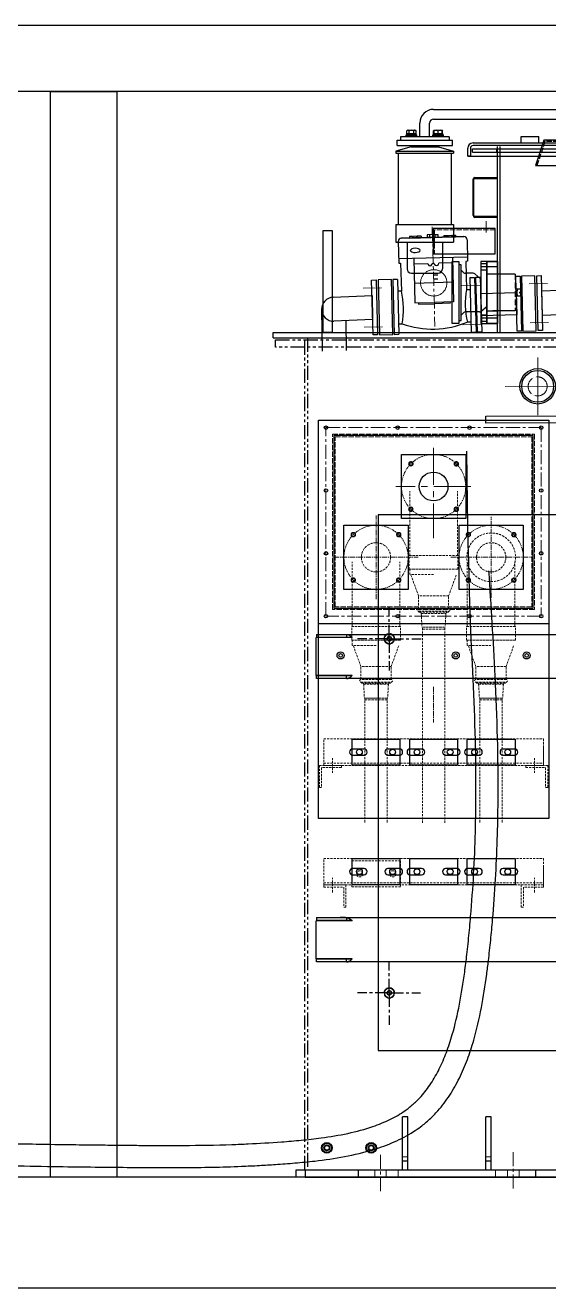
# Model space of a CAD drawing. Extents: x 61367 to 140945, y -1257 to 25588.
# Drawn here: x 88010 to 89192, y 13506 to 16358 of the extents above; entities that cross this region are included whole.
import ezdxf

# ---------------------------------------------------------------- set-up
doc = ezdxf.new("R2010")
doc.units = 0
doc.header["$MEASUREMENT"] = 0
for name, pattern in [('1', [7.5, 5, -2.5]), ('ACAD_ISO02W100', [15, 12, -3]), ('CENTER', [50.8, 31.75, -6.35, 6.35, -6.35]), ('DASHED', [19.05, 12.7, -6.35]), ('EB_DASH', [6, 3, -3]), ('GEN3A', [3.1, 2.5, -0.6]), ('HIDDEN', [0.375, 0.25, -0.125]), ('PHANTOM', [63.5, 31.75, -6.35, 6.35, -6.35, 6.35, -6.35]), ('双点划线40', [49, 40, -3, 0, -3, 0, -3]), ('点画线', [18, 12, -2, 2, -2])]:
    doc.linetypes.add(name, pattern=pattern)
doc.layers.get('0').update_dxf_attribs({"linetype": 'CONTINUOUS'})
for name, color, linetype in [('00', 2, 'CONTINUOUS'), ('00_BUW_DATUM', 7, 'CONTINUOUS'), ('02', 1, 'CONTINUOUS'), ('03-JI-ZHUN-XIAN', 7, 'CONTINUOUS'), ('05-JI-ZHUN-ZHOU', 7, 'CONTINUOUS'), ('11', 3, 'CONTINUOUS'), ('DEFAULT_3', 7, 'PHANTOM'), ('INTE_CENTER', 1, 'CENTER'), ('INTE_DASHED', 5, 'DASHED'), ('虚线', 5, 'ACAD_ISO02W100')]:
    doc.layers.add(name, color=color, linetype=linetype)
for name, color, linetype, lineweight in [('3A', 6, 'GEN3A', 18), ('3中心线', 1, 'CENTER', 20), ('CEN', 1, 'CENTER', 18), ('DAS', 3, 'ACAD_ISO02W100', 18), ('DEFAULT_2', 8, 'EB_DASH', 0), ('THICK', 7, 'CONTINUOUS', 0), ('中心线', 1, 'CENTER', 9), ('中心线层', 1, '点画线', 18), ('双点线', 2, '双点划线40', 18), ('图层1', 7, 'ACAD_ISO02W100', 18), ('粗实线', 7, 'CONTINUOUS', 35), ('粗实线层', 7, 'CONTINUOUS', 35)]:
    doc.layers.add(name, color=color, linetype=linetype, lineweight=lineweight)

# ---------------------------------------------------------------- blocks, each defined once
blk = doc.blocks.new('A$Cd78e76be')
at = {"color": 101, "linetype": 'Continuous'}
for p, q in [((-1875, 1207), (-1083, 1207)), ((-1906, 1145), (-1906, 1176)), ((-1884, 1145), (-1884, 1176)), ((-1875, 1185), (-1083, 1185)), ((-1950, 1145), (-1950, 1137)), ((-1840, 1145), (-1950, 1145)), ((-1930.2, 1145), (-1930.2, 1147)), ((-1920, 1145), (-1920, 1147)), ((-1870.9, 1147), (-1870.9, 1145)), ((-1870, 1145), (-1870, 1147)), ((-1859.8, 1145), (-1859.8, 1147)), ((-1858.9, 1147), (-1858.9, 1145)), ((-1840, 1145), (-1840, 1137)), ((-1677, 1131), (-1677, 1146)), ((-1677, 1146), (-1637, 1146)), ((-1637, 1131), (-1637, 1146)), ((-1926, 1122), (-1960, 1112.8)), ((-1960, 1112.8), (-1960, 1107.8)), ((-1960, 1112.8), (-1830, 1112.8)), ((-1957.5, 1125), (-1957.5, 1137)), ((-1957.5, 1137), (-1832.5, 1137)), ((-1957.5, 1125), (-1832.5, 1125)), ((-1926, 1125), (-1926, 1122)), ((-1926, 1122), (-1864, 1122)), ((-1864, 1125), (-1864, 1122)), ((-1864, 1122), (-1830, 1112.8)), ((-1832.5, 1125), (-1832.5, 1137)), ((-1830, 1112.8), (-1830, 1107.8)), ((-1787, 1110), (-1787, 1118)), ((-1787, 1118), (-1732, 1118)), ((-1732, 1110), (-1732, 1118)), ((-1731, 1110), (-1731, 1118)), ((-1731, 1118), (-980, 1118)), ((-1960, 1107.8), (-1830, 1107.8)), ((-1955, 1107.8), (-1955, 947)), ((-1835, 1107.8), (-1835, 947)), ((-1787, 1110), (-1732, 1110)), ((-1732, 1110), (-1731, 1110)), ((-1731, 1110), (-980, 1110)), ((-1960, 947), (-1960, 907)), ((-1960, 947), (-1830, 947)), ((-1830, 947), (-1830, 907)), ((-1960, 907), (-1830, 907)), ((-1935, 907), (-1935, 847)), ((-1855, 907), (-1855, 847)), ((-1925, 837), (-1865, 837)), ((-2074, -619), (-2086, -619)), ((-1945, -1189), (-1945, -1069)), ((-1933, -1069), (-1945, -1069)), ((-1933, -1189), (-1933, -1069)), ((-1757, -1189), (-1757, -1069)), ((-1745, -1069), (-1757, -1069)), ((-1745, -1189), (-1745, -1069)), ((-1933, -1169), (-1945, -1169)), ((-1745, -1169), (-1757, -1169)), ((-2165, -1189), (-2165, -1205)), ((-2165, -1189), (-265, -1189)), ((-2045, -1189), (-2045, -1205)), ((-1645, -1189), (-1645, -1205)), ((-2165, -1205), (-265, -1205))]:
    blk.add_line(p, q, dxfattribs=at)
at = {"color": 101}
for p, q in [((-1798, 1101), (-1798, 1119)), ((-1792, 1119), (-1792, 1101)), ((-1786, 1131), (-1117.6, 1131)), ((-1117.6, 1125), (-1786, 1125)), ((-1792, 1101), (-1798, 1101)), ((-1798, 1101), (-302, 1101)), ((-2124, 933), (-2104, 933)), ((-2124, 703), (-2124, 933)), ((-2104, 933), (-2104, 703)), ((-1537.5, 799.9), (-1631.1, 796.4)), ((-2101.7, 782.4), (-2014, 786.3)), ((-2014, 786.3), (-2012.6, 732.4)), ((-1768.5, 790.8), (-1688.6, 792.9)), ((-1767.2, 740.8), (-1768.5, 790.8)), ((-1688.6, 792.9), (-1687.2, 742.9)), ((-1631.1, 796.4), (-1629.7, 742.4)), ((-2128, 754.7), (-2126.8, 661)), ((-1687.2, 742.9), (-1767.2, 740.8)), ((-1629.7, 742.4), (-1536, 746)), ((-2012.6, 732.4), (-2100.3, 728.4)), ((-2073.3, 729.1), (-2072.8, 662.4)), ((-2104, 703), (-2124, 703)), ((-1757, 514.1), (-890, 517.4)), ((-1757, 498.1), (-1757, 514.1)), ((-2135, 505), (-1615, 505)), ((-2135, 45), (-2135, 505)), ((-890, 501.4), (-1757, 498.1)), ((-1615, 505), (-1615, 45)), ((-1650, 470), (-2100, 470)), ((-2100, 470), (-2100, 80)), ((-1650, 80), (-1650, 470)), ((-1947.5, 427.5), (-1802.5, 427.5)), ((-1947.5, 282.5), (-1947.5, 427.5)), ((-1802.5, 427.5), (-1802.5, 282.5)), ((-430, 291), (-2000, 291)), ((-2000, 291), (-2000, -919)), ((-2077.5, 267.5), (-1932.5, 267.5)), ((-2077.5, 122.5), (-2077.5, 267.5)), ((-1802.5, 282.5), (-1947.5, 282.5)), ((-1932.5, 267.5), (-1932.5, 122.5)), ((-1817.5, 267.5), (-1672.5, 267.5)), ((-1817.5, 122.5), (-1817.5, 267.5)), ((-1672.5, 267.5), (-1672.5, 122.5)), ((-1932.5, 122.5), (-2077.5, 122.5)), ((-1672.5, 122.5), (-1817.5, 122.5)), ((-2100, 80), (-1650, 80)), ((-1615, 45), (-2135, 45)), ((-2000, -919), (-430, -919))]:
    blk.add_line(p, q, dxfattribs=at)
at = {"color": 101, "ltscale": 0.125}
for p, q in [((-1825.5, 919), (-1948, 915.8)), ((-1948, 915.8), (-1825.5, 919)), ((-1922.3, 920.1), (-1929.3, 919.9)), ((-1929.3, 919.9), (-1929.3, 916.3)), ((-1929.3, 916.3), (-1806.8, 919.5)), ((-1806.8, 919.5), (-1929.3, 916.3)), ((-1922.3, 920.1), (-1922.3, 916.4)), ((-1922.3, 920.1), (-1922.3, 916.4)), ((-1913.6, 920.3), (-1920.5, 920.1)), ((-1920.5, 920.1), (-1920.4, 916.5)), ((-1920.5, 920.1), (-1920.4, 916.5)), ((-1913.6, 920.3), (-1913.5, 916.7)), ((-1913.6, 920.3), (-1913.5, 916.7)), ((-1903.3, 920.6), (-1911.8, 920.3)), ((-1911.8, 920.3), (-1911.7, 916.7)), ((-1911.8, 920.3), (-1911.7, 916.7)), ((-1903.3, 920.6), (-1903.2, 916.9)), ((-1877.5, 923.9), (-1889.8, 923.6)), ((-1889.8, 923.6), (-1889.6, 918.4)), ((-1889.6, 918.4), (-1865.2, 919)), ((-1883.4, 918.5), (-1883.5, 923.8)), ((-1881, 918.6), (-1881, 917.5)), ((-1877.5, 923.9), (-1865.3, 924.3)), ((-1873.8, 918.8), (-1873.8, 917.7)), ((-1872.2, 924.1), (-1872.1, 918.8)), ((-1865.3, 924.3), (-1865.2, 919)), ((-1851.6, 921.9), (-1843.1, 922.1)), ((-1851.6, 921.9), (-1851.5, 918.3)), ((-1843.1, 922.1), (-1843, 918.5)), ((-1843.1, 922.1), (-1843, 918.5)), ((-1841.3, 922.2), (-1834.4, 922.4)), ((-1841.3, 922.2), (-1841.2, 918.6)), ((-1841.3, 922.2), (-1841.2, 918.6)), ((-1834.4, 922.4), (-1834.3, 918.7)), ((-1834.4, 922.4), (-1834.3, 918.7)), ((-1832.6, 922.4), (-1825.6, 922.6)), ((-1832.6, 922.4), (-1832.5, 918.8)), ((-1832.6, 922.4), (-1832.5, 918.8)), ((-1825.6, 922.6), (-1825.5, 919)), ((-1955, 908.3), (-1953.7, 859.6)), ((-1799.4, 912.4), (-1798.1, 863.7)), ((-1798.4, 873.4), (-1954, 869.3)), ((-1953.7, 859.6), (-1949.4, 859.7)), ((-1949.4, 859.7), (-1947.7, 796.1)), ((-1919.7, 870.2), (-1917.1, 769.9)), ((-1919.4, 857.8), (-1888.2, 858.7)), ((-1878.1, 858.9), (-1875.8, 859)), ((-1873.6, 859), (-1875.8, 859)), ((-1832.3, 860.1), (-1863.5, 859.3)), ((-1832.6, 872.5), (-1830, 772.2)), ((-1798.1, 863.7), (-1802.4, 863.6)), ((-1802.4, 863.6), (-1800.8, 800)), ((-1875.2, 833.1), (-1865.8, 833.3)), ((-1793.1, 827.1), (-1782.5, 827.4)), ((-1782.5, 827.4), (-1779.2, 703.4)), ((-1956.8, 822.8), (-1967.4, 822.5)), ((-1967.4, 822.5), (-1964.2, 698.6)), ((-1956.8, 822.8), (-1953.5, 698.9)), ((-1831.2, 816.2), (-1918.2, 813.9)), ((-1874.9, 824.1), (-1865.5, 824.3)), ((-1800.8, 800), (-1792.4, 800.2)), ((-1793.1, 827.1), (-1789.9, 703.2)), ((-1947.7, 796.1), (-1956.1, 795.9)), ((-1917.1, 769.9), (-1873.5, 771)), ((-1909.1, 770.1), (-1909, 767.1)), ((-1830, 772.2), (-1873.5, 771)), ((-1838, 772), (-1837.9, 769)), ((-1909, 767.1), (-1873.5, 768)), ((-1837.9, 769), (-1873.5, 768)), ((-1954.1, 722.2), (-1945.8, 722.4)), ((-1790.5, 726.5), (-1798.8, 726.3)), ((-1964.2, 698.6), (-1953.5, 698.9)), ((-1779.2, 703.4), (-1789.9, 703.2))]:
    blk.add_line(p, q, dxfattribs=at)
at = {"color": 101, "ltscale": 2}
for p, q in [((-1779.5, 827.5), (-1769.5, 827.7)), ((-1776.2, 703.5), (-1779.5, 827.5)), ((-1769.5, 827.7), (-1766.2, 703.8)), ((-1689.5, 829.8), (-1679.5, 830.1)), ((-1686.3, 705.9), (-1689.5, 829.8)), ((-1679.5, 830.1), (-1676.3, 706.1)), ((-1646.5, 831), (-1676.5, 830.2)), ((-1676.5, 830.2), (-1673.3, 706.2)), ((-1643.3, 707), (-1646.5, 831)), ((-1642, 831.1), (-1632, 831.3)), ((-1638.8, 707.1), (-1642, 831.1)), ((-1632, 831.3), (-1628.8, 707.4)), ((-2014.9, 821.3), (-2004.9, 821.6)), ((-2011.7, 697.4), (-2014.9, 821.3)), ((-2004.9, 821.6), (-2001.7, 697.6)), ((-1970.4, 822.5), (-2000.4, 821.8)), ((-2000.4, 821.8), (-1997.2, 697.8)), ((-1967.2, 698.6), (-1970.4, 822.5)), ((-2001.7, 697.6), (-2011.7, 697.4)), ((-1997.2, 697.8), (-1967.2, 698.6)), ((-1766.2, 703.8), (-1776.2, 703.5)), ((-1676.3, 706.1), (-1686.3, 705.9)), ((-1673.3, 706.2), (-1643.3, 707)), ((-1628.8, 707.4), (-1638.8, 707.1))]:
    blk.add_line(p, q, dxfattribs=at)
at = {"color": 101, "ltscale": 20}
blk.add_line((-1755, 787), (-1755, 799), dxfattribs=at)
at = {"color": 101, "ltscale": 0.125}
blk.add_circle((-1874.7, 815), 3.293e-13, dxfattribs=at)
at = {"color": 101}
for centre, radius in [((-1679, 793), 1.5), ((-1640, 581.3), 40), ((-1640, 581.3), 36), ((-2118, 488), 4), ((-1956, 488), 4), ((-1794, 488), 4), ((-1632, 488), 4), ((-1875, 355), 32.5), ((-2118, 346), 4), ((-1632, 346), 4), ((-2118, 204), 4), ((-1632, 204), 4), ((-2118, 62), 4), ((-1956, 62), 4), ((-1794, 62), 4), ((-1632, 62), 4), ((-2085, -26.6), 8), ((-2085, -26.6), 4), ((-1825, -26.6), 8), ((-1825, -26.6), 4), ((-1665, -26.6), 8), ((-1665, -26.6), 4)]:
    blk.add_circle(centre, radius, dxfattribs=at)
at = {"color": 101, "linetype": 'Continuous'}
for centre, radius in [((-2116, -1139), 12), ((-2116, -1139), 10.5), ((-2116, -1139), 6.5), ((-2116, -1139), 5.25), ((-2016, -1139), 12), ((-2016, -1139), 10.5), ((-2016, -1139), 6.5), ((-2016, -1139), 5.25)]:
    blk.add_circle(centre, radius, dxfattribs=at)
for centre, radius, start, end in [((-1875, 1176), 31, 90, 180), ((-1875, 1176), 9, 90, 180), ((-1925, 847), 10, 180, 270), ((-1865, 847), 10, 270, 0), ((-2116, -1139), 6, 255, 195), ((-2016, -1139), 6, 255, 195)]:
    blk.add_arc(centre, radius, start, end, dxfattribs=at)
at = {"color": 101}
for centre, radius, start, end in [((-1786, 1119), 12, 90, 180), ((-1786, 1119), 6, 90, 180), ((-2101, 755.4), 27, 91.5, 271.5)]:
    blk.add_arc(centre, radius, start, end, dxfattribs=at)
at = {"color": 101, "ltscale": 0.125}
for centre, radius, start, end in [((-1947.8, 908.5), 7.24, 91.5, 181.5), ((-1806.6, 912.2), 7.24, 1.5, 91.5), ((-1883.1, 858.8), 5.09, 181.5, 1.5), ((-1868.5, 859.2), 5.09, 181.5, 1.5), ((-1628.3, 767.6), 175.4, 169.3711, 193.6289), ((-2118.3, 754.8), 175.4, 349.3711, 13.6289), ((-1877.3, 914.2), 203.6, 250.336, 292.664)]:
    blk.add_arc(centre, radius, start, end, dxfattribs=at)
at = {"color": 101, "ltscale": 0.125, "extrusion": (0, 0, -1)}
blk.add_ellipse((-1916.5, 888.4), major_axis=(11.1, 0.3), ratio=0.423136, dxfattribs=at)
at = {"color": 101, "linetype": 'Continuous'}
blk.add_open_spline([(-1855, 885), (-1854.3, 882.4), (-1854.3, 879.5), (-1855, 876.8)], degree=3, dxfattribs=at)
at = {"layer": '00', "color": 101}
for p, q in [((-2135, 505), (-1615, 505)), ((-2135, -395), (-2135, 505)), ((-1615, 505), (-1615, -395)), ((-2059, -215.5), (-1951, -215.5)), ((-2059, -274.5), (-2059, -215.5)), ((-1951, -215.5), (-1951, -274.5)), ((-1929, -215.5), (-1821, -215.5)), ((-1929, -274.5), (-1929, -215.5)), ((-1821, -215.5), (-1821, -274.5)), ((-1799, -215.5), (-1691, -215.5)), ((-1799, -274.5), (-1799, -215.5)), ((-1691, -215.5), (-1691, -274.5)), ((-2032, -238.1), (-2058, -238.1)), ((-2058, -252.1), (-2032, -252.1)), ((-1952, -238.1), (-1978, -238.1)), ((-1978, -252.1), (-1952, -252.1)), ((-1902, -238.1), (-1928, -238.1)), ((-1928, -252.1), (-1902, -252.1)), ((-1822, -238.1), (-1848, -238.1)), ((-1848, -252.1), (-1822, -252.1)), ((-1772, -238.1), (-1798, -238.1)), ((-1798, -252.1), (-1772, -252.1)), ((-1692, -238.1), (-1718, -238.1)), ((-1718, -252.1), (-1692, -252.1)), ((-1951, -274.5), (-2059, -274.5)), ((-1821, -274.5), (-1929, -274.5)), ((-1691, -274.5), (-1799, -274.5)), ((-1615, -395), (-2135, -395)), ((-2059, -485.6), (-1951, -485.6)), ((-2059, -544.6), (-2059, -485.6)), ((-2032, -508.1), (-2058, -508.1)), ((-1952, -508.1), (-1978, -508.1)), ((-1951, -485.6), (-1951, -544.6)), ((-1929, -485.6), (-1821, -485.6)), ((-1929, -544.6), (-1929, -485.6)), ((-1902, -508.1), (-1928, -508.1)), ((-1822, -508.1), (-1848, -508.1)), ((-1821, -485.6), (-1821, -544.6)), ((-1799, -485.6), (-1691, -485.6)), ((-1799, -544.6), (-1799, -485.6)), ((-1772, -508.1), (-1798, -508.1)), ((-1692, -508.1), (-1718, -508.1)), ((-1691, -485.6), (-1691, -544.6)), ((-2058, -522.1), (-2032, -522.1)), ((-1978, -522.1), (-1952, -522.1)), ((-1928, -522.1), (-1902, -522.1)), ((-1848, -522.1), (-1822, -522.1)), ((-1798, -522.1), (-1772, -522.1)), ((-1718, -522.1), (-1692, -522.1)), ((-1951, -544.6), (-2059, -544.6)), ((-1821, -544.6), (-1929, -544.6)), ((-1691, -544.6), (-1799, -544.6))]:
    blk.add_line(p, q, dxfattribs=at)
for centre in [(-2042.5, -245), (-1967.5, -245), (-1912.5, -245), (-1837.5, -245), (-1782.5, -245), (-1707.5, -245), (-2042.5, -515.1), (-1967.5, -515.1), (-1912.5, -515.1), (-1837.5, -515.1), (-1782.5, -515.1), (-1707.5, -515.1)]:
    blk.add_circle(centre, 6.5, dxfattribs=at)
for centre, start, end in [((-2058, -245.1), 90, 270), ((-2032, -245.1), 270, 90), ((-1978, -245.1), 90, 270), ((-1952, -245.1), 270, 90), ((-1928, -245.1), 90, 270), ((-1902, -245.1), 270, 90), ((-1848, -245.1), 90, 270), ((-1822, -245.1), 270, 90), ((-1798, -245.1), 90, 270), ((-1772, -245.1), 270, 90), ((-1718, -245.1), 90, 270), ((-1692, -245.1), 270, 90), ((-2058, -515.1), 90, 270), ((-2032, -515.1), 270, 90), ((-1978, -515.1), 90, 270), ((-1952, -515.1), 270, 90), ((-1928, -515.1), 90, 270), ((-1902, -515.1), 270, 90), ((-1848, -515.1), 90, 270), ((-1822, -515.1), 270, 90), ((-1798, -515.1), 90, 270), ((-1772, -515.1), 270, 90), ((-1718, -515.1), 90, 270), ((-1692, -515.1), 270, 90)]:
    blk.add_arc(centre, 7, start, end, dxfattribs=at)
at = {"layer": '00_BUW_DATUM', "color": 101, "linetype": 'Continuous'}
for p, q in [((-1937.1, 1147), (-1937.1, 1149.7)), ((-1937.1, 1149.7), (-1913.1, 1149.7)), ((-1937.1, 1147), (-1913.1, 1147)), ((-1935.6, 1149.7), (-1935.6, 1152.2)), ((-1935.6, 1152.2), (-1914.5, 1152.2)), ((-1934.1, 1159.7), (-1935.4, 1158.8)), ((-1935.4, 1152.2), (-1935.4, 1158.8)), ((-1934.1, 1159.7), (-1916.1, 1159.7)), ((-1931.1, 1147), (-1931.1, 1145)), ((-1930.2, 1152.2), (-1930.2, 1158.8)), ((-1919.9, 1152.2), (-1919.9, 1158.8)), ((-1919.1, 1147), (-1919.1, 1145)), ((-1916.1, 1159.7), (-1914.7, 1158.8)), ((-1914.7, 1152.2), (-1914.7, 1158.8)), ((-1914.5, 1149.7), (-1914.5, 1152.2)), ((-1913.1, 1147), (-1913.1, 1149.7)), ((-1876.9, 1147), (-1876.9, 1149.7)), ((-1876.9, 1149.7), (-1852.9, 1149.7)), ((-1876.9, 1147), (-1852.9, 1147)), ((-1875.5, 1149.7), (-1875.5, 1152.2)), ((-1875.5, 1152.2), (-1854.4, 1152.2)), ((-1873.9, 1159.7), (-1875.3, 1158.8)), ((-1875.3, 1152.2), (-1875.3, 1158.8)), ((-1873.9, 1152.2), (-1873.9, 1159.7)), ((-1873.9, 1159.7), (-1855.9, 1159.7)), ((-1864.9, 1152.2), (-1864.9, 1158.8)), ((-1855.9, 1152.2), (-1855.9, 1159.7)), ((-1855.9, 1159.7), (-1854.6, 1158.8)), ((-1854.6, 1152.2), (-1854.6, 1158.8)), ((-1854.4, 1149.7), (-1854.4, 1152.2)), ((-1852.9, 1147), (-1852.9, 1149.7))]:
    blk.add_line(p, q, dxfattribs=at)
for points, knots in [([(-1932.8, 1159.7), (-1933.1, 1159.7), (-1934, 1159.6), (-1934.8, 1159.2), (-1935.4, 1158.8)], [0, 0, 0, 0, 0.241275, 1, 1, 1, 1]), ([(-1930.2, 1158.8), (-1930.5, 1159), (-1931.3, 1159.4), (-1932.2, 1159.7), (-1932.8, 1159.7)], [0, 0, 0, 0, 0.263017, 1, 1, 1, 1]), ([(-1917.3, 1159.7), (-1917.5, 1159.7), (-1918.4, 1159.6), (-1919.3, 1159.2), (-1919.9, 1158.8)], [0, 0, 0, 0, 0.241275, 1, 1, 1, 1]), ([(-1914.7, 1158.8), (-1914.9, 1159), (-1915.7, 1159.4), (-1916.6, 1159.7), (-1917.3, 1159.7)], [0, 0, 0, 0, 0.263017, 1, 1, 1, 1]), ([(-1873.9, 1159.5), (-1874.1, 1159.4), (-1874.5, 1159.3), (-1875, 1159), (-1875.3, 1158.8)], [0, 0, 0, 0, 0.243371, 1, 1, 1, 1]), ([(-1869.4, 1159.7), (-1870.6, 1159.7), (-1872.1, 1159.4), (-1873.6, 1159), (-1873.9, 1158.8)], [0, 0, 0, 0, 0.7481, 1, 1, 1, 1]), ([(-1864.9, 1158.8), (-1865.3, 1159), (-1866.8, 1159.4), (-1868.3, 1159.7), (-1869.4, 1159.7)], [0, 0, 0, 0, 0.2519, 1, 1, 1, 1]), ([(-1860.4, 1159.7), (-1861.6, 1159.7), (-1863.1, 1159.4), (-1864.6, 1159), (-1864.9, 1158.8)], [0, 0, 0, 0, 0.7481, 1, 1, 1, 1]), ([(-1855.9, 1158.8), (-1856.3, 1159), (-1857.8, 1159.4), (-1859.3, 1159.7), (-1860.4, 1159.7)], [0, 0, 0, 0, 0.2519, 1, 1, 1, 1]), ([(-1854.6, 1158.8), (-1854.7, 1158.9), (-1855.1, 1159.2), (-1855.6, 1159.4), (-1855.9, 1159.5)], [0, 0, 0, 0, 0.257142, 1, 1, 1, 1])]:
    blk.add_open_spline(points, degree=3, knots=knots, dxfattribs=at)
for points in [[(-1925.1, 1159.7), (-1926.8, 1159.7), (-1928.6, 1159.3), (-1930.2, 1158.8)], [(-1919.9, 1158.8), (-1921.5, 1159.3), (-1923.3, 1159.7), (-1925.1, 1159.7)]]:
    blk.add_open_spline(points, degree=3, dxfattribs=at)
at = {"layer": '02', "color": 101}
for p, q in [((-1833, 863), (-1818.2, 863)), ((-1833, 723), (-1833, 863)), ((-1818.2, 863), (-1818.2, 723)), ((-1812.7, 856.1), (-1818.2, 856.1)), ((-1818.2, 856.1), (-1818.2, 729.8)), ((-1812.7, 729.8), (-1812.7, 856.1)), ((-1755, 863), (-1768, 863)), ((-1768, 863), (-1768, 723)), ((-1755, 723), (-1755, 863)), ((-1812.7, 843.5), (-1806.5, 837.9)), ((-1785.3, 836.6), (-1803.2, 836.6)), ((-1782, 835.5), (-1768, 823.6)), ((-1812.7, 742.4), (-1806.5, 748)), ((-1771.3, 749.3), (-1803.2, 749.3)), ((-1768, 750.5), (-1754, 762.3)), ((-1818.2, 723), (-1833, 723)), ((-1818.2, 729.8), (-1812.7, 729.8)), ((-1768, 723), (-1755, 723))]:
    blk.add_line(p, q, dxfattribs=at)
for centre, start, end in [((-1803.2, 841.6), 228.1455, 270), ((-1785.3, 831.6), 49.7137, 90), ((-1803.2, 744.3), 90, 131.8545), ((-1771.3, 754.3), 270, 310.2863)]:
    blk.add_arc(centre, 5, start, end, dxfattribs=at)
at = {"layer": '03-JI-ZHUN-XIAN', "color": 101, "linetype": 'Continuous'}
for p, q in [((-1731, 1118), (-1731, 1123)), ((-1725, 703), (-1725, 1123)), ((-1731, 703), (-1731, 1110)), ((-1786, 967), (-1786, 1049)), ((-1784, 967), (-1784, 1049)), ((-1782, 1053), (-1731, 1053)), ((-1782, 1051), (-1731, 1051)), ((-1731, 965), (-1782, 965)), ((-1731, 963), (-1782, 963)), ((-2237, 691), (-2237, 703)), ((-2237, 703), (-193, 703)), ((-2237, 691), (-193, 691)), ((-2140, -72), (-2140, 14)), ((-2059.1, 14), (-2140, 14)), ((-2139.6, 21), (-2139.6, 15)), ((-2139.6, 21), (-1265, 21)), ((-2139.6, 15), (-2060, 15)), ((-2071.8, 21), (-2071.8, 15)), ((-2060, 15), (-2060, 14)), ((-2059.1, -72), (-2140, -72)), ((-2139.6, -79), (-2139.6, -73)), ((-2060, -73), (-2139.6, -73)), ((-1265, -79), (-2139.6, -79)), ((-2071.8, -79), (-2071.8, -73)), ((-2060, -72), (-2060, -73)), ((-2140, -712), (-2140, -626)), ((-2059.1, -626), (-2140, -626)), ((-2139.6, -619), (-2139.6, -625)), ((-2139.6, -619), (-1265, -619)), ((-2139.6, -625), (-2060, -625)), ((-2071.8, -619), (-2071.8, -625)), ((-2060, -625), (-2060, -626)), ((-2059.1, -712), (-2140, -712)), ((-2060, -712), (-2060, -713)), ((-2139.6, -719), (-2139.6, -713)), ((-2060, -713), (-2139.6, -713)), ((-1265, -719), (-2139.6, -719)), ((-2071.8, -719), (-2071.8, -713))]:
    blk.add_line(p, q, dxfattribs=at)
for centre, radius, start, end in [((-1782, 1049), 4, 90, 180), ((-1782, 1049), 2, 90, 180), ((-1782, 967), 4, 180, 270), ((-1782, 967), 2, 180, 270)]:
    blk.add_arc(centre, radius, start, end, dxfattribs=at)
for points in [[(-2071.8, 21), (-2070.8, 21), (-2066.3, 20.2), (-2062.7, 17.1), (-2060, 15)], [(-2071.8, -79), (-2070.8, -79), (-2066.3, -78.3), (-2062.7, -75.2), (-2060, -73)], [(-2071.8, -619), (-2070.8, -619), (-2066.3, -619.8), (-2062.7, -622.9), (-2060, -625)], [(-2071.8, -719), (-2070.8, -719), (-2066.3, -718.3), (-2062.7, -715.2), (-2060, -713)]]:
    blk.add_open_spline(points, degree=3, knots=[0, 0, 0, 0, 0.222321, 1, 1, 1, 1], dxfattribs=at)
at = {"layer": '05-JI-ZHUN-ZHOU', "color": 101, "linetype": 'CENTER'}
for p, q in [((-1975, 11), (-1975, 83)), ((-1975, 11), (-2047, 11)), ((-1975, 11), (-1975, -61)), ((-1975, 11), (-1903, 11)), ((-1975, -789), (-1975, -717)), ((-1975, -789), (-2047, -789)), ((-1975, -789), (-1975, -861)), ((-1975, -789), (-1904.8, -789))]:
    blk.add_line(p, q, dxfattribs=at)
at = {"layer": '11', "color": 101}
for p, q in [((-1626, 1137), (-1644.7, 1080)), ((-1426, 1137), (-1626, 1137)), ((-1644.7, 1080), (-1407.3, 1080)), ((-1736, 937.9), (-1876, 937.9)), ((-1876, 937.9), (-1876, 880.9)), ((-1736, 880.9), (-1736, 937.9)), ((-1876, 880.9), (-1736, 880.9))]:
    blk.add_line(p, q, dxfattribs=at)
at = {"layer": '3A', "color": 101, "linetype": '1'}
for p, q in [((-1929, 199), (-1929, 344.5)), ((-1821, 199), (-1821, 344.5)), ((-2059, 39), (-2059, 184.5)), ((-1951, 39), (-1951, 184.5)), ((-1930, 199), (-1820, 199)), ((-1930, 168.1), (-1930, 199)), ((-1820, 168.1), (-1820, 199)), ((-1799.4, 39), (-1799.4, 184.5)), ((-1691.4, 39), (-1691.4, 184.5)), ((-1820.9, 168.1), (-1930, 168.1)), ((-1820, 168.1), (-1930, 168.1)), ((-1929, 156), (-1929, 168.1)), ((-1875, 156), (-1928, 156)), ((-1909, 108), (-1926.5, 156)), ((-1841, 108), (-1823.5, 156)), ((-1841, 108), (-1909, 108)), ((-1909, 79), (-1909, 108)), ((-1841, 79), (-1841, 108)), ((-1841, 79), (-1909, 79)), ((-1909, 73), (-1841, 73)), ((-1907, 71), (-1843, 71)), ((-1902.9, 68.1), (-1847.1, 68.1)), ((-1902.9, 68.1), (-1901.3, 37)), ((-1847.1, 68.1), (-1848.8, 37)), ((-2060, 39), (-1950, 39)), ((-2060, 8.1), (-2060, 39)), ((-1950, 8.1), (-1950, 39)), ((-1848.8, 37), (-1901.3, 37)), ((-1900, 37), (-1850, 37)), ((-1900, 37), (-1850, 37)), ((-1900, 37), (-1850, 37)), ((-1900, 37), (-1850, 37)), ((-1900, 37), (-1850, 37)), ((-1900, -404.9), (-1900, 37)), ((-1900, 33), (-1850, 33)), ((-1850, -404.9), (-1850, 37)), ((-1800.4, 39), (-1690.4, 39)), ((-1800.4, 8.1), (-1800.4, 39)), ((-1690.4, 8.1), (-1690.4, 39)), ((-1950.9, 8.1), (-2060, 8.1)), ((-1950, 8.1), (-2060, 8.1)), ((-2059, -4), (-2059, 8.1)), ((-1691.2, 8.1), (-1800.4, 8.1)), ((-1690.4, 8.1), (-1800.4, 8.1)), ((-1799.4, -4), (-1799.4, 8.1)), ((-2005, -4), (-2058, -4)), ((-2039, -52), (-2056.5, -4)), ((-1971, -52), (-1953.5, -4)), ((-1745.4, -4), (-1798.4, -4)), ((-1779.4, -52), (-1796.9, -4)), ((-1711.4, -52), (-1693.9, -4)), ((-1971, -52), (-2039, -52)), ((-2039, -81), (-2039, -52)), ((-1971, -81), (-1971, -52)), ((-1711.4, -52), (-1779.4, -52)), ((-1779.4, -81), (-1779.4, -52)), ((-1711.4, -81), (-1711.4, -52)), ((-1971, -81), (-2039, -81)), ((-1711.4, -81), (-1779.4, -81)), ((-2039, -87), (-1971, -87)), ((-2037, -89), (-1973, -89)), ((-2032.9, -91.9), (-1977.1, -91.9)), ((-2032.9, -91.9), (-2031.3, -123)), ((-1977.1, -91.9), (-1978.8, -123)), ((-1779.4, -87), (-1711.4, -87)), ((-1777.4, -89), (-1713.4, -89)), ((-1773.3, -91.9), (-1717.5, -91.9)), ((-1773.3, -91.9), (-1771.6, -123)), ((-1717.5, -91.9), (-1719.1, -123)), ((-1978.8, -123), (-2031.3, -123)), ((-2030, -123), (-1980, -123)), ((-2030, -123), (-1980, -123)), ((-2030, -123), (-1980, -123)), ((-2030, -123), (-1980, -123)), ((-2030, -123), (-1980, -123)), ((-2030, -403.7), (-2030, -123)), ((-2030, -127), (-1980, -127)), ((-1980, -403.7), (-1980, -123)), ((-1719.1, -123), (-1771.6, -123)), ((-1770.4, -123), (-1720.4, -123)), ((-1770.4, -123), (-1720.4, -123)), ((-1770.4, -123), (-1720.4, -123)), ((-1770.4, -123), (-1720.4, -123)), ((-1770.4, -123), (-1720.4, -123)), ((-1770.4, -403.7), (-1770.4, -123)), ((-1770.4, -127), (-1720.4, -127)), ((-1720.4, -403.7), (-1720.4, -123)), ((-2123, -275), (-2123, -215)), ((-2123, -215), (-1627, -215)), ((-1627, -215), (-1627, -275)), ((-1627, -275), (-1627, -235)), ((-2133, -325), (-2133, -275)), ((-2133, -275), (-2083, -275)), ((-2083, -280), (-2128, -280)), ((-2128, -280), (-2128, -325)), ((-2123, -270), (-1627, -270)), ((-1627, -275), (-2123, -275)), ((-2103, -292.2), (-2103, -258.9)), ((-2083, -275), (-2083, -280)), ((-1617, -275), (-1667, -275)), ((-1667, -275), (-1667, -280)), ((-1667, -280), (-1622, -280)), ((-1647, -292.2), (-1647, -258.9)), ((-1622, -280), (-1622, -325)), ((-1617, -325), (-1617, -275)), ((-2128, -325), (-2133, -325)), ((-1622, -325), (-1617, -325)), ((-2123, -545.1), (-2123, -485.1)), ((-2123, -485.1), (-1627, -485.1)), ((-2059.6, -490.6), (-1949.6, -490.6)), ((-2059.6, -549.6), (-2059.6, -490.6)), ((-1949.6, -490.6), (-1949.6, -549.6)), ((-1627, -485.1), (-1627, -545.1)), ((-1627, -545.1), (-1627, -505.1)), ((-2123, -540.1), (-1627, -540.1)), ((-2103, -562.2), (-2103, -529)), ((-1647, -562.2), (-1647, -529)), ((-2073, -545.1), (-2123, -545.1)), ((-2123, -545.1), (-2123, -550.1)), ((-1627, -545.1), (-2123, -545.1)), ((-2123, -550.1), (-2078, -550.1)), ((-2078, -550.1), (-2078, -595.1)), ((-2073, -595.1), (-2073, -545.1)), ((-1949.6, -549.6), (-2059.6, -549.6)), ((-1677, -595.1), (-1677, -545.1)), ((-1677, -545.1), (-1627, -545.1)), ((-1627, -550.1), (-1672, -550.1)), ((-1672, -550.1), (-1672, -595.1)), ((-1627, -545.1), (-1627, -550.1)), ((-2078, -595.1), (-2073, -595.1)), ((-1672, -595.1), (-1677, -595.1))]:
    blk.add_line(p, q, dxfattribs=at)
for centre, radius in [((-1745, 195), 55), ((-2005, 195), 33), ((-1745, 195), 33), ((-2042.1, -520.1), 7), ((-1967.1, -520.1), 7)]:
    blk.add_circle(centre, radius, dxfattribs=at)
for centre, radius, start, end in [((-1909, 76), 3, 90, 270), ((-1907, 73), 2, 180, 270), ((-1905.9, 68), 3, 3, 90), ((-1844.1, 68), 3, 90, 177), ((-1843, 73), 2, 270, 360), ((-1841, 76), 3, 270, 90), ((-2039, -84), 3, 90, 270), ((-1971, -84), 3, 270, 90), ((-1779.4, -84), 3, 90, 270), ((-1711.4, -84), 3, 270, 90), ((-2037, -87), 2, 180, 270), ((-2035.9, -92), 3, 3, 90), ((-1974.1, -92), 3, 90, 177), ((-1973, -87), 2, 270, 360), ((-1777.4, -87), 2, 180, 270), ((-1776.3, -92), 3, 3, 90), ((-1714.5, -92), 3, 90, 177), ((-1713.4, -87), 2, 270, 360)]:
    blk.add_arc(centre, radius, start, end, dxfattribs=at)
at = {"layer": '3中心线', "color": 101}
blk.add_line((-1756, 928.7), (-1756, 954), dxfattribs=at)
at = {"layer": 'CEN', "color": 101, "ltscale": 2}
for p, q in [((-2034.2, 803), (-1992.7, 804.1)), ((-1811, 808.8), (-1769.5, 809.9)), ((-1659, 812.8), (-1617.5, 813.9)), ((-2031.9, 714.6), (-1990.4, 715.7)), ((-1808.7, 720.5), (-1767.2, 721.6)), ((-1656.7, 724.5), (-1615.2, 725.6))]:
    blk.add_line(p, q, dxfattribs=at)
at = {"layer": 'CEN', "color": 101}
for p, q in [((-2118, 488), (-1632, 488)), ((-2118, 62), (-2118, 488)), ((-1632, 488), (-1632, 62)), ((-1632, 62), (-2118, 62))]:
    blk.add_line(p, q, dxfattribs=at)
at = {"layer": 'DAS', "color": 101}
for p, q in [((-1736, 934.9), (-1873, 934.9)), ((-1873, 934.9), (-1873, 880.9)), ((-1736, 880.9), (-1736, 934.9)), ((-2103, 473), (-1647, 473)), ((-2103, 77), (-2103, 473)), ((-2097, 467), (-1653, 467)), ((-2097, 83), (-2097, 467)), ((-1653, 467), (-1653, 83)), ((-1647, 473), (-1647, 77)), ((-1647, 77), (-2103, 77)), ((-1653, 83), (-2097, 83))]:
    blk.add_line(p, q, dxfattribs=at)
at = {"layer": 'DEFAULT_2', "color": 101, "linetype": 'HIDDEN'}
for p, q in [((-1933, -1159), (-1945, -1159)), ((-1745, -1159), (-1757, -1159)), ((-2008, -1189), (-2008, -1205)), ((-1982, -1189), (-1982, -1205)), ((-1955, -1189), (-1955, -1205)), ((-1735, -1189), (-1735, -1205)), ((-1708, -1189), (-1708, -1205)), ((-1682, -1189), (-1682, -1205))]:
    blk.add_line(p, q, dxfattribs=at)
for centre, radius in [((-1975, 11), 12), ((-1975, 11), 10.5), ((-1975, 11), 5.5), ((-1975, 11), 4.25), ((-1975, -789), 12), ((-1975, -789), 10.5), ((-1975, -789), 5.5), ((-1975, -789), 4.25)]:
    blk.add_circle(centre, radius, dxfattribs=at)
for centre in [(-1975, 11), (-1975, -789)]:
    blk.add_arc(centre, 5, 255, 195, dxfattribs=at)
at = {"layer": 'DEFAULT_3', "color": 101, "linetype": 'PHANTOM'}
for p, q in [((-2232, 670), (-2232, 686)), ((-2232, 686), (-198, 686)), ((-2166, -1189), (-2166, 691)), ((-2166, 691), (-2160, 691)), ((-2160, 691), (-2160, -1189)), ((-198, 670), (-2232, 670)), ((-2185, -1205), (-2185, -1189)), ((-2185, -1189), (-245, -1189)), ((-245, -1205), (-2185, -1205))]:
    blk.add_line(p, q, dxfattribs=at)
at = {"layer": 'INTE_CENTER', "color": 101, "ltscale": 20}
for p, q in [((-1731, 851), (-1768, 851)), ((-1679, 801), (-1679, 785)), ((-1731, 735), (-1768, 735))]:
    blk.add_line(p, q, dxfattribs=at)
at = {"layer": 'INTE_DASHED', "color": 101, "ltscale": 20}
for p, q in [((-1755, 858), (-1768, 858)), ((-1755, 844), (-1768, 844)), ((-1731, 835), (-1755, 835)), ((-1691, 834.5), (-1755, 834.5)), ((-1755, 742), (-1768, 742)), ((-1731, 751), (-1755, 751)), ((-1691, 751.5), (-1741, 751.5)), ((-1755, 728), (-1768, 728))]:
    blk.add_line(p, q, dxfattribs=at)
at = {"layer": 'INTE_DASHED', "color": 101}
for p, q in [((-1691, 834.5), (-1691, 751.5)), ((-1679, 801), (-1691, 801)), ((-1679, 785), (-1691, 785)), ((-1687, 796), (-1687, 790))]:
    blk.add_line(p, q, dxfattribs=at)
for centre, start, end in [((-1685, 796), 90, 180), ((-1685, 790), 180, 270)]:
    blk.add_arc(centre, 2, start, end, dxfattribs=at)
at = {"layer": '中心线', "color": 101}
for p, q in [((-1878, 941.3), (-1872.1, 716.5)), ((-1995, -1154.5), (-1995, -1241.3)), ((-1695, -1148.6), (-1695, -1236))]:
    blk.add_line(p, q, dxfattribs=at)
at = {"layer": '中心线', "color": 101, "ltscale": 5}
for p, q in [((-1640, 516.3), (-1640, 646.3)), ((-1555, 581.4), (-1725, 580.8))]:
    blk.add_line(p, q, dxfattribs=at)
at = {"layer": '中心线层', "color": 101, "ltscale": 7}
for p, q in [((-1875, 442.7), (-1875, 238.2)), ((-1790.7, 355), (-1960.1, 355))]:
    blk.add_line(p, q, dxfattribs=at)
at = {"layer": '中心线层', "color": 101}
for p, q in [((-2005, 100.1), (-2005, 289.8)), ((-1745, 103.7), (-1745, 286.2)), ((-2099.9, 195), (-1910.2, 195)), ((-1836.3, 195), (-1653.7, 195)), ((-1875, -97.5), (-1875, -178.5))]:
    blk.add_line(p, q, dxfattribs=at)
for centre in [(-1875, 355), (-2005, 195), (-1745, 195)]:
    blk.add_circle(centre, 72.5, dxfattribs=at)
at = {"layer": '中心线层', "color": 101, "ltscale": 7}
for centre, start, end in [((-1926.3, 406.2), 315, 227.4081), ((-1823.8, 406.2), 225, 137.4081), ((-1926.3, 303.7), 45, 317.4081), ((-1823.8, 303.7), 135, 47.4081), ((-2056.3, 246.2), 315, 227.4081), ((-1953.8, 246.2), 225, 137.4081), ((-1796.3, 246.2), 315, 227.4081), ((-1693.8, 246.2), 225, 137.4081), ((-2056.3, 143.7), 45, 317.4081), ((-1953.8, 143.7), 135, 47.4081), ((-1796.3, 143.7), 45, 317.4081), ((-1693.8, 143.7), 135, 47.4081)]:
    blk.add_arc(centre, 5, start, end, dxfattribs=at)
at = {"layer": '双点线', "color": 101}
blk.add_circle((-1640, 581.1), 21.5, dxfattribs=at)
at = {"layer": '图层1', "color": 101, "ltscale": 20}
blk.add_circle((-1874.7, 815), 29.8, dxfattribs=at)
at = {"layer": '粗实线', "color": 101}
for p, q in [((-1755, 723), (-1755, 863)), ((-1755, 863), (-1731, 863)), ((-1731, 863), (-1731, 723)), ((-1731, 723), (-1755, 723))]:
    blk.add_line(p, q, dxfattribs=at)
at = {"layer": '粗实线层', "color": 101}
for centre in [(-1926.3, 406.2), (-1823.8, 406.2), (-1926.3, 303.7), (-1823.8, 303.7), (-2056.3, 246.2), (-1953.8, 246.2), (-1796.3, 246.2), (-1693.8, 246.2), (-2056.3, 143.7), (-1953.8, 143.7), (-1796.3, 143.7), (-1693.8, 143.7)]:
    blk.add_circle(centre, 4.23, dxfattribs=at)
at = {"layer": '虚线', "color": 101}
for p, q in [((-1623.9, 1134), (-1641.6, 1080)), ((-1428.2, 1134), (-1623.9, 1134))]:
    blk.add_line(p, q, dxfattribs=at)

msp = doc.modelspace()

# ---------------------------------------------------------------- linework, layer by layer
at = {"color": 5}
for points, knots in [([(86754.668, 14645.627), (86751.909, 14591.238), (86749.157, 14536.967), (86745.139, 14427.454), (86743.872, 14372.211), (86744.124, 14302.549), (86744.255, 14289.174), (86744.921, 14248.837), (86745.731, 14221.666), (86747.367, 14185.772), (86747.79, 14177.364), (86748.607, 14162.569), (86748.981, 14156.204), (86749.796, 14143.494), (86750.238, 14137.145), (86751.702, 14118.158), (86752.861, 14105.575), (86756.271, 14076.033), (86758.77, 14059.234), (86765.243, 14026.858), (86769.216, 14011.283), (86777.794, 13985.507), (86782, 13974.93), (86791.584, 13954.945), (86796.961, 13945.54), (86805.68, 13932.88), (86808.492, 13929.112), (86812.748, 13923.863), (86814.08, 13922.28), (86816.802, 13919.159), (86818.196, 13917.618), (86822.477, 13913.051), (86825.462, 13910.081), (86836.288, 13900.001), (86844.775, 13893.273), (86863.062, 13880.736), (86872.86, 13874.927), (86893.487, 13864.23), (86904.314, 13859.343), (86926.688, 13850.474), (86938.235, 13846.492), (86978.679, 13840.321), (86987.486, 13837.935), (86985.033, 13833.658), (86993.771, 13831.76), (87022.788, 13826.144), (87143.011, 13823.352), (87183.445, 13819.501), (87203.657, 13818.442), (87244.176, 13817.516), (87264.484, 13817.649), (87305.283, 13818.554), (87325.773, 13819.326), (87354.305, 13820.438), (87362.24, 13820.749), (87378.109, 13821.356), (87386.047, 13821.654), (87409.869, 13822.532), (87425.763, 13823.096), (87473.479, 13824.721), (87505.335, 13825.714), (87601.031, 13828.41), (87664.995, 13829.828), (87661.972, 13831.33), (87694.886, 13831.728), (87755.66, 13832.246), (87783.512, 13832.399), (87833.038, 13832.515), (87854.707, 13832.512), (87898.049, 13832.403), (87919.72, 13832.299), (87984.698, 13831.874), (88027.967, 13831.44), (88050.015, 13830.619), (88078.88, 13830.263), (88129.18, 13829.645), (88150.66, 13829.382), (88188.187, 13828.944), (88204.264, 13828.764), (88232.592, 13828.467), (88244.857, 13828.344), (88269.338, 13828.129), (88281.556, 13828.037), (88318.183, 13827.836), (88342.566, 13827.805), (88403.226, 13828.174), (88439.596, 13828.79), (88488.729, 13830.478), (88501.013, 13830.969), (88538.084, 13832.686), (88563.088, 13834.154), (88595.92, 13836.564), (88603.377, 13837.142), (88618.302, 13838.385), (88625.772, 13839.05), (88648.155, 13841.21), (88663.042, 13842.873), (88698.417, 13847.617), (88718.741, 13851.004), (88757.97, 13859.473), (88776.872, 13864.556), (88808.211, 13875.335), (88821.106, 13880.586), (88845.353, 13892.431), (88856.702, 13899.022), (88870.46, 13908.653), (88873.663, 13911.029), (88879.196, 13915.385), (88881.56, 13917.333), (88886.203, 13921.343), (88888.481, 13923.402), (88895.187, 13929.737), (88899.489, 13934.172), (88911.612, 13947.756), (88919.005, 13957.467), (88932.715, 13978.309), (88939.033, 13989.44), (88950.673, 14012.955), (88955.995, 14025.338), (88965.731, 14051.155), (88970.145, 14064.588), (88980.515, 14100.394), (88985.86, 14123.396), (88994.998, 14170.614), (88998.791, 14194.829), (89003.848, 14232.416), (89005.473, 14245.664), (89007.942, 14267.159), (89008.851, 14275.416), (89010.597, 14291.869), (89011.434, 14300.071), (89013.836, 14324.602), (89015.295, 14340.858), (89019.267, 14389.351), (89021.376, 14421.311), (89026.278, 14516.23), (89027.646, 14578.226), (89027.585, 14733.136), (89024.266, 14824.815), (89015.884, 14985.008), (89011.421, 15053.864), (89006.951, 15396.442)], [0, 0, 0, 0, 168.09057265, 168.09057265, 336.18114531, 336.18114531, 375.89678653, 375.89678653, 455.32806898, 455.32806898, 479.50587497, 479.50587497, 497.70203857, 497.70203857, 515.89820216, 515.89820216, 552.29052936, 552.29052936, 602.56069205, 602.56069205, 652.83085475, 652.83085475, 690.69643029, 690.69643029, 728.56200582, 728.56200582, 745.37910105, 745.37910105, 752.81233292, 752.81233292, 760.24556478, 760.24556478, 775.11202851, 775.11202851, 811.99986925, 811.99986925, 848.88770999, 848.88770999, 885.77555073, 885.77555073, 922.66339147, 922.66339147, 949.97388159, 949.97388159, 976.7993247, 976.7993247, 1039.24160062, 1039.24160062, 1101.68387654, 1101.68387654, 1164.12615246, 1164.12615246, 1226.56842838, 1226.56842838, 1250.51922305, 1250.51922305, 1274.47001773, 1274.47001773, 1322.37160708, 1322.37160708, 1418.17478579, 1418.17478579, 1609.78114321, 1609.78114321, 1708.06342737, 1708.06342737, 1791.08839767, 1791.08839767, 1855.59593545, 1855.59593545, 1920.10347323, 1920.10347323, 2049.1185488, 2049.1185488, 2135.70285113, 2135.70285113, 2200.53490406, 2200.53490406, 2249.34235294, 2249.34235294, 2286.7747302, 2286.7747302, 2324.20710746, 2324.20710746, 2399.07186198, 2399.07186198, 2509.8720057, 2509.8720057, 2546.57326269, 2546.57326269, 2619.97577666, 2619.97577666, 2641.44060074, 2641.44060074, 2662.90542481, 2662.90542481, 2705.83507297, 2705.83507297, 2766.08305323, 2766.08305323, 2826.33103349, 2826.33103349, 2872.05756664, 2872.05756664, 2917.78409979, 2917.78409979, 2932.15363847, 2932.15363847, 2943.31787211, 2943.31787211, 2954.48210575, 2954.48210575, 2976.81057303, 2976.81057303, 3019.81754124, 3019.81754124, 3062.82450946, 3062.82450946, 3105.83147767, 3105.83147767, 3148.83844588, 3148.83844588, 3217.01788194, 3217.01788194, 3285.19731801, 3285.19731801, 3322.08709662, 3322.08709662, 3345.11788678, 3345.11788678, 3368.14867694, 3368.14867694, 3414.21025725, 3414.21025725, 3506.33341788, 3506.33341788, 3690.57973915, 3690.57973915, 3973.56971782, 3973.56971782, 4189.49618488, 4189.49618488, 4189.49618488, 4189.49618488]), ([(86704.732, 14648.16), (86702.028, 14594.859), (86699.318, 14541.444), (86695.29, 14433.272), (86693.972, 14378.515), (86694.087, 14304.665), (86694.258, 14286.661), (86694.876, 14253.458), (86695.271, 14238.303), (86696.154, 14212.525), (86696.576, 14201.959), (86697.43, 14183.295), (86697.835, 14175.22), (86698.559, 14162.019), (86698.854, 14156.908), (86699.484, 14146.645), (86699.821, 14141.496), (86700.912, 14126.01), (86701.748, 14115.638), (86704.556, 14086.385), (86706.896, 14067.493), (86713.28, 14030.19), (86717.325, 14011.776), (86726.568, 13980.273), (86731.252, 13966.972), (86742.363, 13941.205), (86748.791, 13928.738), (86759.215, 13912.162), (86762.33, 13907.559), (86769.139, 13898.241), (86772.858, 13893.542), (86780.24, 13884.964), (86783.84, 13881.074), (86791.29, 13873.554), (86795.141, 13869.921), (86807.034, 13859.391), (86815.416, 13852.865), (86832.901, 13840.719), (86842.003, 13835.1), (86866.219, 13821.668), (86881.749, 13814.476), (86913.613, 13801.899), (86929.948, 13796.515), (86978.586, 13788.525), (86990.834, 13785.561), (86994.689, 13780.541), (87006.288, 13778.451), (87029.365, 13774.907), (87140.845, 13773.453), (87179.342, 13769.466), (87206.093, 13768.185), (87259.045, 13767.438), (87285.248, 13767.971), (87321.668, 13769.15), (87332.055, 13769.537), (87348.855, 13770.186), (87355.284, 13770.439), (87377.065, 13771.285), (87392.438, 13771.862), (87438.589, 13773.531), (87469.399, 13774.562), (87561.945, 13777.391), (87623.797, 13778.928), (87623.898, 13780.783), (87662.07, 13781.342), (87732.488, 13782.083), (87764.723, 13782.311), (87826.018, 13782.522), (87855.072, 13782.525), (87913.221, 13782.347), (87942.31, 13782.171), (88029.523, 13781.468), (88037.595, 13780.766), (88122.917, 13779.719), (88150.42, 13779.379), (88192.67, 13778.891), (88207.49, 13778.726), (88246.361, 13778.321), (88270.358, 13778.095), (88318.4, 13777.837), (88342.441, 13777.806), (88409.897, 13778.207), (88453.583, 13779.024), (88511.556, 13781.378), (88524.958, 13782.008), (88550.477, 13783.387), (88562.573, 13784.116), (88582.047, 13785.42), (88589.366, 13785.94), (88604.08, 13787.045), (88611.483, 13787.633), (88633.784, 13789.535), (88648.775, 13790.988), (88686.246, 13795.316), (88708.739, 13798.539), (88753.044, 13806.908), (88774.857, 13812.054), (88812.144, 13823.496), (88827.908, 13829.243), (88858.261, 13842.676), (88872.85, 13850.363), (88892.021, 13862.673), (88897.281, 13866.307), (88905.983, 13872.801), (88909.498, 13875.567), (88916.373, 13881.282), (88919.726, 13884.223), (88929.531, 13893.286), (88935.733, 13899.645), (88951.336, 13917.258), (88960.183, 13928.996), (88976.315, 13953.703), (88983.602, 13966.672), (88996.826, 13993.594), (89002.765, 14007.549), (89013.495, 14036.232), (89018.287, 14050.96), (89029.44, 14089.794), (89035.076, 14114.336), (89044.62, 14164.1), (89048.528, 14189.322), (89053.241, 14224.647), (89054.506, 14234.797), (89056.631, 14252.768), (89057.517, 14260.601), (89059.225, 14276.206), (89060.046, 14283.987), (89062.414, 14307.26), (89063.865, 14322.687), (89067.855, 14368.713), (89070.032, 14399.058), (89075.267, 14489.179), (89077.032, 14548.041), (89078.266, 14702.191), (89075.443, 14795.817), (89067.084, 14968.142), (89061.96, 15047.17), (89056.846, 15126.059)], [0, 0, 0, 0, 164.72735981, 164.72735981, 329.45471961, 329.45471961, 382.07666963, 382.07666963, 425.74565508, 425.74565508, 455.83223048, 455.83223048, 478.61829634, 478.61829634, 492.93646354, 492.93646354, 507.25463074, 507.25463074, 535.89096514, 535.89096514, 587.98281086, 587.98281086, 640.07465658, 640.07465658, 679.57980253, 679.57980253, 719.08494849, 719.08494849, 734.69874285, 734.69874285, 751.42675372, 751.42675372, 766.15382769, 766.15382769, 780.88090166, 780.88090166, 810.33504961, 810.33504961, 839.78919756, 839.78919756, 886.36452086, 886.36452086, 932.93984417, 932.93984417, 967.41204394, 967.41204394, 1000.33674361, 1000.33674361, 1033.26144327, 1033.26144327, 1111.29422829, 1111.29422829, 1189.32701332, 1189.32701332, 1220.60144542, 1220.60144542, 1240.0413184, 1240.0413184, 1286.55979457, 1286.55979457, 1379.59674693, 1379.59674693, 1565.67065163, 1565.67065163, 1680.13762145, 1680.13762145, 1776.61604446, 1776.61604446, 1863.45660116, 1863.45660116, 1950.29715787, 1950.29715787, 2123.97827128, 2123.97827128, 2206.92509072, 2206.92509072, 2251.87897239, 2251.87897239, 2325.10912167, 2325.10912167, 2398.33927095, 2398.33927095, 2529.53981526, 2529.53981526, 2568.66269516, 2568.66269516, 2603.47343773, 2603.47343773, 2624.29195448, 2624.29195448, 2645.11047123, 2645.11047123, 2686.74750474, 2686.74750474, 2749.10261977, 2749.10261977, 2811.45773481, 2811.45773481, 2859.23180816, 2859.23180816, 2907.0058815, 2907.0058815, 2925.65676846, 2925.65676846, 2938.69508636, 2938.69508636, 2951.73340426, 2951.73340426, 2977.81004005, 2977.81004005, 3020.91392276, 3020.91392276, 3064.01780547, 3064.01780547, 3107.12168818, 3107.12168818, 3150.22557089, 3150.22557089, 3218.58758375, 3218.58758375, 3286.94959661, 3286.94959661, 3314.54683809, 3314.54683809, 3335.9838998, 3335.9838998, 3357.42096151, 3357.42096151, 3400.29508494, 3400.29508494, 3486.04333178, 3486.04333178, 3657.53982548, 3657.53982548, 3942.48101266, 3942.48101266, 4189.49618488, 4189.49618488, 4189.49618488, 4189.49618488])]:
    msp.add_open_spline(points, degree=3, knots=knots, dxfattribs=at)
at = {"layer": 'THICK', "lineweight": -3}
for points in [[(85356.915, 16208.442), (85356.915, 16271.442), (85380.915, 16271.442), (85380.915, 16358.442), (97216.915, 16358.442), (97216.915, 16271.442), (97240.915, 16271.442), (97240.915, 16208.442)], [(88216.915, 13756.442), (88066.915, 13756.442), (88066.915, 16208.442), (88216.915, 16208.442)], [(85356.915, 13756.442), (85356.915, 13611.442), (85380.915, 13611.442), (85380.915, 13506.442), (97216.915, 13506.442), (97216.915, 13611.442), (97240.915, 13611.442), (97240.915, 13756.442)]]:
    msp.add_lwpolyline(points, close=True, dxfattribs=at)

# ---------------------------------------------------------------- block references
msp.add_blockref('A$Cd78e76be', (90806.915, 14961.488))

doc.saveas('drawing.dxf')
